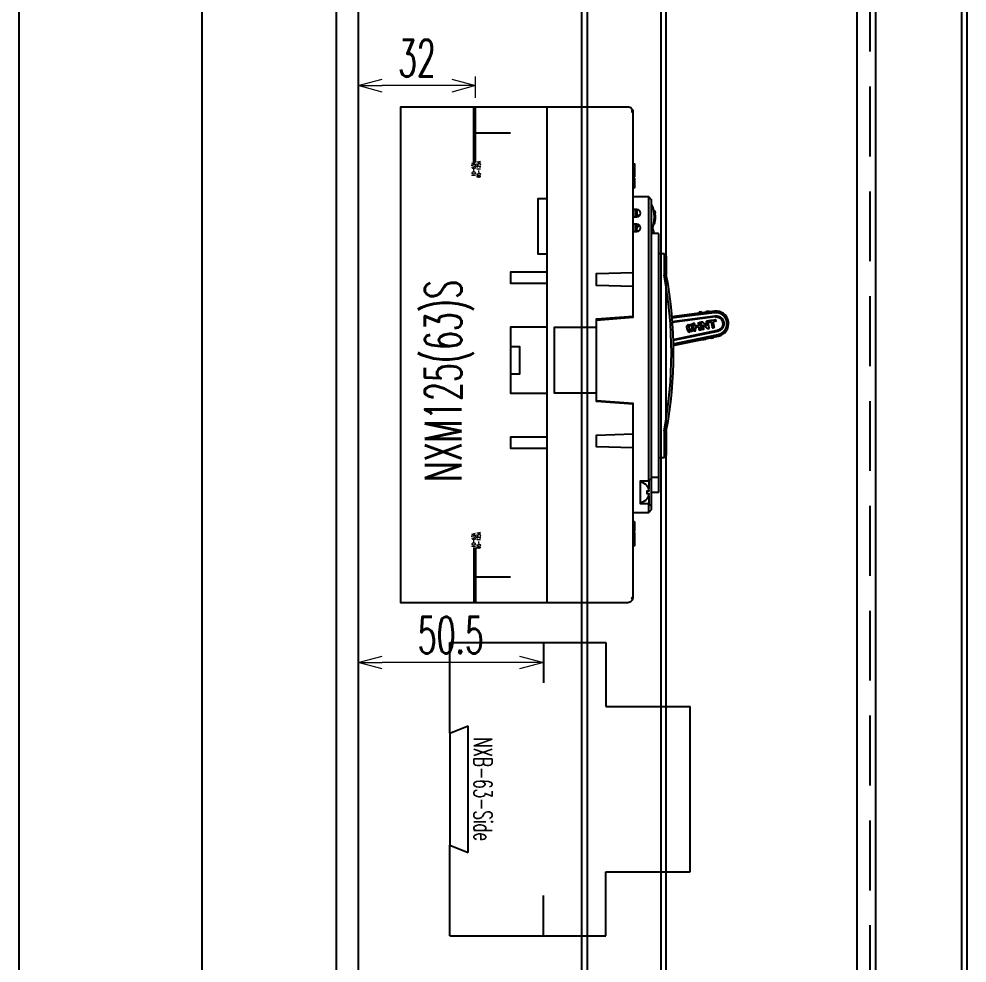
# Model space of a CAD drawing. Header units: millimetres. Extents: x 28713 to 59118, y -54378 to -19615.
# Drawn here: x 39083.9 to 39342.4, y -35545.3 to -35288 of the extents above; entities that cross this region are included whole.
import ezdxf
from ezdxf.enums import TextEntityAlignment as Align

# ---------------------------------------------------------------- set-up
doc = ezdxf.new("R2010")
doc.units = ezdxf.units.MM
doc.header["$LTSCALE"] = 3
doc.linetypes.add('HIDDEN', pattern=[9.525, 6.35, -3.175])
for name, color, linetype in [('@.VISIBLE', 7, 'Continuous'), ('equipments', 2, 'Continuous'), ('TEXT', 7, 'Continuous')]:
    doc.layers.add(name, color=color, linetype=linetype)
doc.styles.add('Ann_w01', font='romans.shx', dxfattribs={"width": 0.6, "bigfont": 'chineset.shx'})
doc.dimstyles.new('Dim 01_SC05', dxfattribs={"dimscale": 5, "dimtxt": 2, "dimasz": 1.3, "dimexe": 0.5, "dimexo": 0.5, "dimgap": 0.5, "dimtad": 1, "dimtoh": 1, "dimdec": 1, "dimzin": 12, "dimdsep": 46, "dimtxsty": 'Ann_w01', "dimblk": 'OPEN30', "dimcen": 1.5, "dimclrd": 6, "dimclre": 6, "dimclrt": 3, "dimadec": 1, "dimazin": 3, "dimtm": 1e-09, "dimtfac": 1, "dimtdec": 1, "dimtmove": 0, "dimatfit": 3, "dimldrblk": 'OPEN30', "dimfxl": 1, "dimtolj": 1, "dimlwd": 20, "dimlwe": 20, "dimarcsym": 0})

# ---------------------------------------------------------------- blocks, each defined once
blk = doc.blocks.new('NXM-125(63)S Side')
at = {"color": 1}
for p, q in [((20, 60.5), (30, 60.5)), ((20, -60.5), (30, -60.5))]:
    blk.add_line(p, q, dxfattribs=at)
at = {"layer": 'equipments', "color": 1}
for p, q in [((20, 52.5), (20, 67.5)), ((20.5, 52.5), (20.5, 67.5)), ((20, -52.5), (20, -67.5)), ((20.5, -52.5), (20.5, -67.5))]:
    blk.add_line(p, q, dxfattribs=at)
at = {"layer": 'equipments'}
for p, q in [((40, -67.5), (40, 67.5)), ((63.5, 51.14), (63.8, 51.14)), ((63.5, 50.72), (63.8, 50.72)), ((63.5, 48.5), (63.8, 48.5)), ((64, 39.6), (64, 37.6)), ((64.5, 39.6), (64.5, 37.6)), ((69.4, 39.16), (69.48, 38.66)), ((64.5, 37.65), (65.38, 38.13)), ((69.53, 36.86), (69.53, 38.14)), ((64, 35.6), (64, 33.6)), ((64.5, 33.6), (64.5, 35.6)), ((64.5, 34), (64.84, 33.66)), ((69.08, 35.75), (69.3, 35.75)), ((71.9, 27.5), (70.5, 27.5)), ((71.9, 27.5), (71.9, 21.7)), ((72.5, 26.9), (71.9, 27.5)), ((85.65, 11.88), (73.9, 10.36)), ((81.46, 11.58), (81.33, 11.41)), ((81.33, 11.41), (81.34, 11.34)), ((82.01, 11.65), (81.46, 11.58)), ((82.18, 11.51), (82.01, 11.65)), ((82.19, 11.45), (82.18, 11.51)), ((83.37, 11.66), (83.37, 11.66)), ((83.5, 11.83), (84.06, 11.9)), ((83.8, 11.72), (83.78, 11.87)), ((84.22, 11.77), (84.06, 11.9)), ((84.22, 11.77), (84.22, 11.77)), ((84.23, 11.7), (84.22, 11.77)), ((60.5, 10.27), (60.5, 10.01)), ((78.51, 8.17), (79.5, 8.33)), ((79.42, 7.92), (78.76, 7.81)), ((79.6, 7.92), (79.63, 7.77)), ((80.2, 8.45), (80.31, 7.8)), ((81.17, 8.65), (81.24, 8.28)), ((81.22, 8.71), (81.59, 8.78)), ((81.79, 7.99), (81.98, 6.89)), ((82.73, 7), (82.53, 8.17)), ((83.59, 7.85), (83.42, 8.83)), ((84.11, 8.88), (84.06, 9.12)), ((84.86, 8.93), (84.19, 8.82)), ((86, 9.13), (85.35, 9.01)), ((89.02, 8.83), (89.47, 8.88)), ((74.37, 4.16), (86.48, 6.66)), ((86.53, 6.36), (74.38, 3.85)), ((74.41, 2.97), (86.65, 5.52)), ((78.27, 6.71), (78.13, 7.5)), ((78.26, 6.71), (78.13, 7.5)), ((78.63, 7.62), (78.78, 6.74)), ((78.89, 6.2), (78.9, 6.2)), ((79.33, 6.36), (78.9, 6.2)), ((78.97, 6.61), (79.62, 6.72)), ((79.29, 7.2), (79.63, 7.26)), ((79.63, 7.65), (79.63, 7.65)), ((79.63, 7.26), (79.63, 7.26)), ((79.73, 7.19), (79.77, 6.93)), ((80.38, 7.4), (81.36, 7.57)), ((80.38, 7.4), (80.45, 6.93)), ((82.66, 6.92), (82.32, 6.87)), ((82.32, 6.87), (82.32, 6.87)), ((86.48, 6.66), (86.53, 6.36)), ((74.42, 2.54), (86.71, 5.07)), ((82.48, 4.23), (82.5, 4.16)), ((82.5, 4.16), (82.67, 4.04)), ((83.22, 4.15), (82.67, 4.04)), ((83.22, 4.15), (83.34, 4.33)), ((83.34, 4.33), (83.33, 4.4)), ((84.51, 4.63), (84.52, 4.57)), ((84.52, 4.57), (84.7, 4.45)), ((85.25, 4.56), (84.7, 4.45)), ((85.25, 4.56), (85.36, 4.73)), ((85.36, 4.73), (85.35, 4.8)), ((71.9, -20.7), (71.9, -28)), ((70.5, -28), (71.9, -28)), ((71.9, -28), (72.5, -27.4)), ((67.28, -35.75), (67.26, -35.77)), ((67.7, -38.45), (67.7, -40.6)), ((67.26, -39.23), (67.28, -39.25)), ((68.5, -42.2), (67.7, -43)), ((63.5, -45.46), (63.8, -45.46)), ((63.5, -49.5), (63.8, -49.5))]:
    blk.add_line(p, q, dxfattribs=at)
for points in [[(53.5, 9.45), (63.5, 10.25), (63.5, 66, 0.414214), (62, 67.5), (0, 67.5), (0, -67.5), (62, -67.5, 0.414214), (63.5, -66), (63.5, -13.25), (53.5, -12.55)], [(63.5, 37.6), (64.5, 37.6, 1), (64.5, 39.6), (63.5, 39.6)], [(68.6, 34.13, 0.192245), (68.6, 40.87, 0.189916), (68.5, 40.98)], [(69.4, 35.83, 0.089419), (69.4, 39.17, 0.362886), (69.3, 39.25)], [(63.5, 33.6), (64.5, 33.6, 1), (64.5, 35.6), (63.5, 35.6)], [(65.4, 35), (65, 35, 0.414214), (64.5, 34.5)], [(68.58, -37.5), (70.3, -37.5, 0.414214), (70.5, -37.3), (70.5, 32.8, 0.414214), (70.3, 33), (68.5, 33)], [(68.5, -33.4), (70.3, -33.4, 0.414214), (70.5, -33.2)]]:
    blk.add_lwpolyline(points, format="xyb", dxfattribs=at)
for points in [[(63.5, 52.01), (63.8, 52.01), (63.8, 48.44), (63.5, 48.44)], [(63.5, 48), (63.8, 48), (63.8, 45.5), (63.5, 45.5)], [(40, 42.5), (37.5, 42.5), (37.5, 27.5), (40, 27.5)], [(68.5, -42.2), (68.5, 42.2), (67.7, 43), (63.5, 43)], [(68.5, -33.6), (67.7, -34.4), (67.7, 43)], [(72.5, 26.9), (72.5, 21.86), (72.49, 21.83), (72.5, 21.76), (71.9, 21.7)], [(40, 22.5), (30, 22.5), (30, 19.5), (40, 19.5)], [(63.5, 18.6), (53.5, 18.9), (53.5, 22.1), (63.5, 22.4)], [(63.5, -13.5), (53.5, -12.75), (53.5, 9.75), (63.5, 10.5)], [(74.02, 9.06), (85.8, 10.59), (85.85, 10.59)], [(83.5, 11.83), (83.37, 11.66), (83.38, 11.59)], [(85.89, 10.29), (85.83, 10.29), (74.09, 8.77)], [(40, 7.5), (30, 7.5), (30, -10.5), (40, -10.5)], [(53.5, -10.5), (42, -10.5), (42, 7.5), (53.5, 7.5)], [(81.36, 7.57), (81.49, 6.79), (81.49, 6.79), (81.36, 7.57)], [(30, 2.2), (32.5, 2.2), (32.5, -5.3), (30, -5.3)], [(40, -22.5), (30, -22.5), (30, -25.5), (40, -25.5)], [(63.5, -25.4), (53.5, -25.1), (53.5, -21.9), (63.5, -21.6)], [(71.9, -20.7), (72.5, -20.76), (72.5, -27.4)], [(67.7, -40.6), (65.5, -40.6), (65.5, -34.4), (67.7, -34.4), (67.7, -36.55)], [(63.5, -43), (67.7, -43), (67.7, -40.6), (68.5, -41.4)], [(63.5, -45.5), (63.8, -45.5), (63.8, -48), (63.5, -48)], [(63.8, -48.02), (63.8, -48.04), (63.5, -48.04)], [(63.5, -48.49), (63.8, -48.49), (63.8, -49.54), (63.5, -49.54)], [(63.8, -49.6), (63.8, -52), (63.5, -52)], [(63.8, -52.01), (63.8, -52.06), (63.5, -52.06)]]:
    blk.add_lwpolyline(points, dxfattribs=at)
for centre, radius, start, end in [((69.38, 38.65), 0.1, 0, 7.1031), ((69.38, 36.35), 0.1, 352.8969, 0), ((68.42, 34.2), 0.2, 295.2228, 338.2359), ((69.3, 35.85), 0.1, 270, 349.7805), ((-39.5, 0.5), 113.4, 349.2231, 10.7769), ((-39.5, 0.5), 114, 349.2518, 10.7484), ((86.05, 8.46), 3.45, 280.913, 96.7206), ((65.12, -37.5), 2.78, 39.1697, 82.2242), ((65.12, -37.5), 2.78, 277.7758, 320.8303)]:
    blk.add_arc(centre, radius, start, end, dxfattribs=at)
for points, knots in [([(63.02, 66.17), (63.08, 66.19), (63.19, 66.26), (63.31, 66.39), (63.37, 66.52), (63.37, 66.61), (63.36, 66.64), (63.36, 66.63), (63.32, 66.57), (63.24, 66.51), (63.1, 66.43), (62.99, 66.38), (62.93, 66.36)], [0, 0, 0, 0, 0.194132, 0.3696, 0.514403, 0.62658, 0.62658, 0.62658, 0.680004, 0.794665, 0.95862, 1.14983, 1.14983, 1.14983, 1.14983]), ([(68.5, 40.73), (68.51, 40.71), (68.54, 40.6), (68.6, 40.39), (68.65, 40.21), (68.67, 40.11), (68.7, 40.01), (68.72, 39.9), (68.75, 39.8)], [0, 0, 0, 0, 0.083471, 0.3438557, 0.6460638, 0.6460638, 0.6460638, 0.9670049, 0.9670049, 0.9670049, 0.9670049]), ([(69.43, 38.13), (69.42, 38.23), (69.41, 38.37), (69.4, 38.51), (69.39, 38.55), (69.39, 38.58), (69.39, 38.61), (69.39, 38.64), (69.38, 38.64), (69.38, 38.65), (69.38, 38.65), (69.38, 38.67), (69.38, 38.68), (69.38, 38.69), (69.37, 38.77), (69.35, 38.91), (69.34, 39.05), (69.33, 39.1), (69.32, 39.14), (69.3, 39.17), (69.31, 39.25), (69.3, 39.25), (69.23, 39.25), (69.15, 39.25), (69.08, 39.25)], [0, 0, 0, 0, 0.291713, 0.422989, 0.422989, 0.422989, 1.422989, 1.422989, 1.422989, 2.422989, 2.422989, 2.422989, 3.422989, 3.422989, 3.422989, 3.659832, 3.84007, 3.84007, 3.84007, 3.950164, 3.987699, 3.987699, 3.987699, 4.987699, 4.987699, 4.987699, 4.987699]), ([(64.5, 38.04), (64.67, 38.04), (64.83, 38.04), (65, 38.04), (65.06, 38.04), (65.2, 38.07), (65.31, 38.15), (65.35, 38.19), (65.4, 38.24), (65.43, 38.29), (65.46, 38.35)], [0, 0, 0, 0, 1, 1, 1, 1.194647, 1.390356, 1.390356, 1.390356, 1.576937, 1.576937, 1.576937, 1.576937]), ([(82.18, 11.51), (82.18, 11.52), (82.16, 11.51), (82.15, 11.51), (82.13, 11.5), (82.07, 11.51), (81.96, 11.49), (81.83, 11.47), (81.68, 11.45), (81.57, 11.44), (81.5, 11.43), (81.48, 11.43), (81.46, 11.43), (81.42, 11.42), (81.38, 11.4), (81.33, 11.42), (81.33, 11.41)], [0, 0, 0, 0, 0.0256909, 0.0256909, 0.0256909, 0.099698, 0.2133237, 0.3528747, 0.5016561, 0.6417916, 0.7098676, 0.7098676, 0.7098676, 0.7566372, 0.833053, 0.8595513, 0.8595513, 0.8595513, 0.8595513]), ([(84.22, 11.77), (84.22, 11.78), (84.21, 11.77), (84.2, 11.77), (84.18, 11.76), (84.13, 11.76), (84.04, 11.74), (83.92, 11.73), (83.84, 11.72), (83.8, 11.72), (83.75, 11.71), (83.67, 11.7), (83.56, 11.68), (83.46, 11.68), (83.41, 11.66), (83.37, 11.67), (83.37, 11.66)], [0, 0, 0, 0, 0.0209341, 0.0209341, 0.0209341, 0.0819588, 0.1770055, 0.296874, 0.4297576, 0.4297576, 0.4297576, 0.5623648, 0.6822932, 0.7773993, 0.8384916, 0.8595148, 0.8595148, 0.8595148, 0.8595148]), ([(86.65, 5.52), (86.76, 5.55), (86.97, 5.61), (87.27, 5.72), (87.55, 5.86), (87.81, 6.03), (88.05, 6.23), (88.28, 6.45), (88.48, 6.69), (88.65, 6.95), (88.79, 7.24), (88.91, 7.54), (88.99, 7.85), (89.04, 8.17), (89.05, 8.5), (89.04, 8.72), (89.02, 8.83), (89.02, 8.86), (89.01, 8.92), (88.99, 9.02), (88.97, 9.12), (88.95, 9.24), (88.91, 9.37), (88.86, 9.51), (88.8, 9.66), (88.72, 9.82), (88.62, 10), (88.5, 10.19), (88.34, 10.39), (88.14, 10.6), (87.9, 10.81), (87.63, 11), (87.35, 11.15), (87.07, 11.27), (86.8, 11.36), (86.53, 11.42), (86.26, 11.45), (85.99, 11.46), (85.8, 11.44), (85.71, 11.42)], [0, 0, 0, 0, 0.330242, 0.646046, 0.958121, 1.269696, 1.582237, 1.894586, 2.207074, 2.521191, 2.840275, 3.164383, 3.487757, 3.810192, 4.134061, 4.462139, 4.462139, 4.462139, 4.553122, 4.651974, 4.760708, 4.880254, 5.012201, 5.158351, 5.320634, 5.501265, 5.703032, 5.928889, 6.183867, 6.472943, 6.794518, 7.13062, 7.456965, 7.757767, 8.037986, 8.308736, 8.5768, 8.850356, 9.134774, 9.134774, 9.134774, 9.134774]), ([(85.85, 10.59), (86, 10.61), (86.31, 10.61), (86.76, 10.51), (87.18, 10.31), (87.55, 10.03), (87.85, 9.68), (88.06, 9.26), (88.15, 8.96), (88.17, 8.8), (88.2, 8.65), (88.21, 8.34), (88.13, 7.88), (87.96, 7.45), (87.7, 7.06), (87.36, 6.74), (86.97, 6.5), (86.68, 6.4), (86.53, 6.36)], [0, 0, 0, 0, 0.463783, 0.923088, 1.379288, 1.835293, 2.294392, 2.759946, 3.233728, 3.233728, 3.233728, 3.694076, 4.156217, 4.618303, 5.08048, 5.542783, 6.004687, 6.463806, 6.463806, 6.463806, 6.463806]), ([(78.13, 7.5), (78.12, 7.54), (78.11, 7.6), (78.11, 7.7), (78.13, 7.79), (78.15, 7.87), (78.18, 7.91), (78.19, 7.93), (78.22, 7.97), (78.28, 8.04), (78.39, 8.13), (78.47, 8.16), (78.51, 8.17)], [0, 0, 0, 0, 0.1097229, 0.206355, 0.292729, 0.3712118, 0.4445468, 0.4445468, 0.4445468, 0.595198, 0.7317083, 0.8531323, 0.8531323, 0.8531323, 0.8531323]), ([(79.72, 7.61), (79.71, 7.61), (79.69, 7.61), (79.66, 7.63), (79.64, 7.64), (79.63, 7.65), (79.63, 7.67), (79.62, 7.71), (79.61, 7.75), (79.6, 7.8), (79.59, 7.84), (79.57, 7.87), (79.55, 7.89), (79.52, 7.91), (79.49, 7.92), (79.46, 7.92), (79.43, 7.92), (79.42, 7.92)], [0, 0, 0, 0, 0.0340053, 0.0689052, 0.104385, 0.104385, 0.104385, 0.1584015, 0.2079, 0.2529458, 0.2935001, 0.3295922, 0.3614135, 0.3908206, 0.4216465, 0.4567739, 0.4965092, 0.4965092, 0.4965092, 0.4965092]), ([(79.76, 8.46), (79.75, 8.46), (79.73, 8.46), (79.71, 8.44), (79.7, 8.41), (79.7, 8.39), (79.7, 8.38), (79.81, 7.77), (79.91, 7.16), (80.01, 6.55), (80.02, 6.54), (80.02, 6.53), (80.03, 6.52), (80.04, 6.5), (80.05, 6.49), (80.08, 6.49), (80.11, 6.49), (80.12, 6.49), (80.22, 6.51), (80.33, 6.53), (80.44, 6.55)], [0, 0, 0, 0, 0.030857, 0.058543, 0.086225, 0.117072, 0.117072, 0.117072, 1.117072, 1.117072, 1.117072, 1.136137, 1.152698, 1.167807, 1.182559, 1.214296, 1.252162, 1.252162, 1.252162, 2.252162, 2.252162, 2.252162, 2.252162]), ([(80.2, 8.45), (80.19, 8.46), (80.19, 8.48), (80.17, 8.5), (80.15, 8.51), (80.14, 8.52), (80.13, 8.52), (80.12, 8.53), (80.12, 8.52), (80, 8.5), (79.88, 8.48), (79.76, 8.46)], [0, 0, 0, 0, 0.028837, 0.059792, 0.074828, 0.088866, 0.101572, 0.112993, 0.112993, 0.112993, 1.112993, 1.112993, 1.112993, 1.112993]), ([(81.79, 7.99), (81.79, 8), (81.79, 8), (81.78, 8.02), (81.77, 8.03), (81.75, 8.04), (81.74, 8.04), (81.73, 8.04), (81.73, 8.04), (81.25, 7.96), (80.78, 7.88), (80.31, 7.8)], [0, 0, 0, 0, 0.00889, 0.019018, 0.041733, 0.064451, 0.07458, 0.083472, 0.083472, 0.083472, 1.083472, 1.083472, 1.083472, 1.083472]), ([(81.24, 8.28), (81.24, 8.27), (81.24, 8.26), (81.26, 8.23), (81.29, 8.22), (81.31, 8.22), (81.32, 8.22), (81.43, 8.24), (81.55, 8.26), (81.66, 8.28)], [0, 0, 0, 0, 0.030842, 0.058521, 0.086204, 0.117057, 0.117057, 0.117057, 1.117057, 1.117057, 1.117057, 1.117057]), ([(81.66, 8.28), (81.67, 8.28), (81.7, 8.3), (81.73, 8.33), (81.73, 8.36), (81.73, 8.38), (81.71, 8.49), (81.69, 8.6), (81.67, 8.71)], [0, 0, 0, 0, 0.043131, 0.086009, 0.129426, 0.129426, 0.129426, 1.129426, 1.129426, 1.129426, 1.129426]), ([(81.99, 8.84), (81.97, 8.84), (81.94, 8.83), (81.92, 8.79), (81.91, 8.76), (81.92, 8.75), (82.02, 8.14), (82.12, 7.54), (82.23, 6.94), (82.23, 6.92), (82.24, 6.89), (82.28, 6.87), (82.31, 6.86), (82.32, 6.87)], [0, 0, 0, 0, 0.04313, 0.086013, 0.129475, 0.129475, 0.129475, 1.129475, 1.129475, 1.129475, 1.172607, 1.21549, 1.258607, 1.258607, 1.258607, 1.258607]), ([(82.23, 6.94), (82.22, 6.93), (82.22, 6.93), (82.22, 6.93), (82.19, 7.14), (82.12, 7.54), (82.02, 8.14), (81.95, 8.55), (81.91, 8.75), (81.92, 8.75), (81.92, 8.75), (81.92, 8.75)], [0, 0, 0, 0, 1, 1, 1, 1.612609, 2.225941, 2.838475, 2.838475, 2.838475, 3.838475, 3.838475, 3.838475, 3.838475]), ([(83.59, 7.85), (83.58, 7.85), (83.57, 7.86), (83.55, 7.88), (83.51, 7.91), (83.46, 7.95), (83.38, 8.02), (83.24, 8.14), (83.09, 8.27), (82.98, 8.37), (82.94, 8.4), (82.91, 8.43), (82.86, 8.47), (82.78, 8.54), (82.69, 8.61), (82.64, 8.66), (82.62, 8.68), (82.59, 8.71), (82.54, 8.76), (82.47, 8.81), (82.4, 8.85), (82.34, 8.88), (82.29, 8.89), (82.26, 8.89), (82.24, 8.89), (82.15, 8.87), (82.07, 8.86), (81.98, 8.84)], [0, 0, 0, 0, 0.016984, 0.047114, 0.088673, 0.139885, 0.264089, 0.405351, 0.681439, 0.852895, 0.852895, 0.852895, 0.959753, 1.067242, 1.17424, 1.279688, 1.279688, 1.279688, 1.377586, 1.496943, 1.557583, 1.615687, 1.669806, 1.720053, 1.720053, 1.720053, 2.720053, 2.720053, 2.720053, 2.720053]), ([(83.89, 9.09), (83.89, 9.1), (83.89, 9.11), (83.88, 9.12), (83.86, 9.14), (83.83, 9.15), (83.81, 9.15), (83.8, 9.15), (83.68, 9.13), (83.57, 9.11), (83.46, 9.09)], [0, 0, 0, 0, 0.012236, 0.025851, 0.05629, 0.088497, 0.11994, 0.11994, 0.11994, 1.11994, 1.11994, 1.11994, 1.11994]), ([(84.13, 7.18), (84.14, 7.18), (84.16, 7.19), (84.19, 7.21), (84.2, 7.23), (84.2, 7.25), (84.2, 7.26), (84.2, 7.26), (84.1, 7.87), (83.99, 8.48), (83.89, 9.09)], [0, 0, 0, 0, 0.031442, 0.063649, 0.094094, 0.107713, 0.119956, 0.119956, 0.119956, 1.119956, 1.119956, 1.119956, 1.119956]), ([(85.94, 9.52), (85.33, 9.41), (84.73, 9.31), (84.12, 9.21), (84.11, 9.21), (84.09, 9.2), (84.07, 9.18), (84.06, 9.15), (84.06, 9.13), (84.06, 9.12)], [0, 0, 0, 0, 1, 1, 1, 1.030844, 1.058524, 1.086205, 1.117051, 1.117051, 1.117051, 1.117051]), ([(84.86, 8.93), (84.94, 8.43), (85.03, 7.92), (85.11, 7.42), (85.11, 7.41), (85.12, 7.39), (85.14, 7.37), (85.17, 7.36), (85.19, 7.36), (85.2, 7.36), (85.31, 7.38), (85.42, 7.4), (85.54, 7.42)], [0, 0, 0, 0, 1, 1, 1, 1.030858, 1.058541, 1.086222, 1.117075, 1.117075, 1.117075, 2.117075, 2.117075, 2.117075, 2.117075]), ([(85.53, 7.42), (85.55, 7.42), (85.58, 7.43), (85.6, 7.47), (85.61, 7.5), (85.6, 7.51), (85.52, 8.01), (85.43, 8.51), (85.35, 9.01)], [0, 0, 0, 0, 0.04313, 0.086013, 0.12944, 0.12944, 0.12944, 1.12944, 1.12944, 1.12944, 1.12944]), ([(85.89, 10.29), (86.03, 10.31), (86.29, 10.31), (86.68, 10.22), (87.02, 10.07), (87.33, 9.84), (87.58, 9.54), (87.78, 9.17), (87.85, 8.9), (87.87, 8.75), (87.9, 8.6), (87.91, 8.28), (87.82, 7.83), (87.62, 7.42), (87.32, 7.07), (86.93, 6.81), (86.63, 6.7), (86.48, 6.66)], [0, 0, 0, 0, 0.407858, 0.793861, 1.168363, 1.542706, 1.928144, 2.335543, 2.775399, 2.775399, 2.775399, 3.249285, 3.704505, 4.15107, 4.599988, 5.061993, 5.547015, 5.547015, 5.547015, 5.547015]), ([(86.07, 9.24), (86.06, 9.3), (86.05, 9.37), (86.04, 9.43), (86.03, 9.44), (86.03, 9.47), (86.01, 9.5), (85.98, 9.52), (85.96, 9.52), (85.94, 9.52), (85.94, 9.52)], [0, 0, 0, 0, 1, 1, 1, 1.040509, 1.07618, 1.109807, 1.127818, 1.147776, 1.147776, 1.147776, 1.147776]), ([(86, 9.13), (86.01, 9.13), (86.02, 9.13), (86.04, 9.14), (86.06, 9.16), (86.07, 9.19), (86.07, 9.21), (86.07, 9.21), (86.07, 9.22), (86.07, 9.23), (86.07, 9.24)], [0, 0, 0, 0, 0.0199583, 0.0379702, 0.0715947, 0.107262, 0.1216304, 0.1216304, 0.1216304, 0.147851, 0.147851, 0.147851, 0.147851]), ([(79.63, 7.65), (79.64, 7.65), (79.65, 7.64), (79.67, 7.62), (79.69, 7.61), (79.71, 7.61), (79.72, 7.61), (79.72, 7.61), (79.34, 7.63), (79.45, 7.65), (79.56, 7.67)], [0, 0, 0, 0, 0.024524, 0.04935, 0.075054, 0.089161, 0.104835, 0.104835, 0.104835, 1.104835, 1.104835, 1.104835, 1.104835]), ([(81.49, 6.79), (81.49, 6.79), (81.5, 6.78), (81.51, 6.76), (81.53, 6.74), (81.56, 6.74), (81.58, 6.74), (81.59, 6.74), (81.7, 6.76), (81.81, 6.78), (81.91, 6.8)], [0, 0, 0, 0, 0.016897, 0.031897, 0.058763, 0.087588, 0.124693, 0.124693, 0.124693, 1.124693, 1.124693, 1.124693, 1.124693]), ([(83.19, 7.6), (83.22, 7.58), (83.28, 7.53), (83.36, 7.46), (83.44, 7.39), (83.49, 7.34), (83.52, 7.32), (83.55, 7.29), (83.6, 7.24), (83.68, 7.19), (83.75, 7.16), (83.8, 7.14), (83.87, 7.13), (83.91, 7.14), (83.93, 7.14), (84, 7.15), (84.07, 7.16), (84.13, 7.18)], [0, 0, 0, 0, 0.107364, 0.21759, 0.327276, 0.433085, 0.433085, 0.433085, 0.541781, 0.65389, 0.71109, 0.770037, 0.832417, 0.900574, 0.900574, 0.900574, 1.900574, 1.900574, 1.900574, 1.900574]), ([(62.93, -66.36), (62.99, -66.38), (63.1, -66.43), (63.24, -66.51), (63.32, -66.57), (63.36, -66.63), (63.36, -66.64), (63.37, -66.61), (63.37, -66.52), (63.31, -66.39), (63.19, -66.26), (63.08, -66.19), (63.02, -66.17)], [0, 0, 0, 0, 0.19121, 0.355164, 0.469825, 0.52325, 0.52325, 0.52325, 0.635426, 0.78023, 0.955698, 1.14983, 1.14983, 1.14983, 1.14983])]:
    blk.add_open_spline(points, degree=3, knots=knots, dxfattribs=at)
for points, weights, knots in [([(68.58, 33), (68.58, 33.07), (68.58, 33.2), (68.56, 33.33), (68.56, 33.4), (68.75, 33.4), (68.95, 33.4), (69.14, 33.4), (69.08, 33.79), (68.95, 34.15), (68.74, 34.48)], [1, 1, 1, 1, 1, 1, 1, 1, 0.985063940021, 0.985063940021, 1], [0, 0, 0, 0, 0.201401, 0.40079, 0.40079, 0.40079, 1.40079, 1.40079, 1.40079, 1.824944, 1.824944, 1.824944, 1.824944]), ([(67.26, -39.23), (67.57, -38.85), (67.77, -38.39), (67.84, -37.9), (67.65, -37.9), (67.45, -37.9), (67.26, -37.9), (67.26, -37.83), (67.28, -37.7), (67.28, -37.57), (67.28, -37.5), (67.28, -37.43), (67.28, -37.3), (67.26, -37.17), (67.26, -37.1), (67.45, -37.1), (67.65, -37.1), (67.84, -37.1), (67.77, -36.61), (67.57, -36.15), (67.26, -35.77)], [1, 0.976196696816, 0.976196696816, 1, 1, 1, 1, 1, 1, 1, 1, 1, 1, 1, 1, 1, 1, 1, 0.976196696816, 0.976196696816, 1], [0, 0, 0, 0, 0.536056, 0.536056, 0.536056, 1.536056, 1.536056, 1.536056, 1.735445, 1.936846, 1.936846, 1.936846, 2.138247, 2.337636, 2.337636, 2.337636, 3.337636, 3.337636, 3.337636, 3.873692, 3.873692, 3.873692, 3.873692])]:
    blk.add_rational_spline(points, weights, degree=3, knots=knots, dxfattribs=at)
for points, start_tangent, end_tangent in [([(85.71, 11.43), (79.63, 10.68), (73.94, 9.93)], (-0.992555, -0.121799), (-0.992526, -0.122035)), ([(78.19, 7.93), (78.15, 7.84), (78.12, 7.74), (78.12, 7.63), (78.13, 7.5)], (-0.567604, -0.823302), (0.163653, -0.986518)), ([(78.51, 8.17), (78.41, 8.13), (78.32, 8.07), (78.25, 8), (78.19, 7.93)], (-0.984896, -0.173144), (-0.568238, -0.822864)), ([(78.63, 7.62), (78.63, 7.69), (78.66, 7.74), (78.7, 7.78), (78.76, 7.81)], (-0.18483, 0.98277), (0.986312, 0.164888)), ([(79.6, 7.92), (79.53, 8.11), (79.39, 8.25), (79.7, 8.33), (79.5, 8.33)], (-0.164327, 0.986406), (-0.985647, -0.168818)), ([(79.42, 7.92), (79.47, 7.92), (79.52, 7.91), (79.55, 7.89), (79.58, 7.86), (79.6, 7.81), (79.61, 7.77), (79.62, 7.71), (79.63, 7.65)], (0.984821, 0.173573), (0.171521, -0.98518)), ([(79.56, 7.67), (79.6, 7.69), (79.62, 7.72), (79.63, 7.77)], (0.985519, 0.169568), (-0.165033, 0.986288)), ([(81.22, 8.71), (81.21, 8.71), (81.2, 8.7), (81.19, 8.69), (81.18, 8.67), (81.17, 8.66), (81.17, 8.65)], (-0.982299, -0.187321), (0.149237, -0.988801)), ([(81.67, 8.71), (81.66, 8.73), (81.64, 8.76), (81.63, 8.77), (81.62, 8.77), (81.6, 8.78), (81.59, 8.78)], (-0.204325, 0.978903), (-0.987732, -0.156157)), ([(81.91, 8.75), (81.92, 8.79), (81.94, 8.82), (81.98, 8.84)], (-0.167254, 0.985914), (0.985073, 0.172135)), ([(82.53, 8.17), (82.54, 8.16), (82.55, 8.15), (82.59, 8.12), (82.64, 8.08), (82.69, 8.04), (82.8, 7.95), (82.86, 7.89)], (0.872434, -0.488732), (0.73696, -0.675937)), ([(82.86, 7.89), (82.94, 7.82), (83.02, 7.74), (83.11, 7.67), (83.19, 7.6)], (0.725481, -0.688242), (0.764365, -0.644784)), ([(83.46, 9.1), (83.42, 9.08), (83.4, 9.06), (83.39, 9.02), (83.39, 8.98), (83.4, 8.93), (83.41, 8.89), (83.42, 8.83)], (-0.985761, -0.168153), (0.16887, -0.985638)), ([(83.46, 9.09), (83.44, 9.09), (83.43, 9.08), (83.41, 9.06), (83.4, 9.03), (83.39, 9), (83.4, 8.96), (83.4, 8.92), (83.41, 8.88), (83.42, 8.83)], (-0.985089, -0.172043), (0.170165, -0.985416)), ([(84.06, 9.12), (84.06, 9.16), (84.09, 9.19), (84.12, 9.21)], (-0.169087, 0.985601), (0.985748, 0.168229)), ([(84.19, 8.82), (84.15, 8.82), (84.12, 8.84), (84.1, 8.88)], (-0.985747, -0.168233), (-0.168903, 0.985633)), ([(84.11, 8.88), (84.12, 8.85), (84.13, 8.83), (84.16, 8.82), (84.19, 8.82)], (0.137818, -0.990458), (0.980109, 0.198461)), ([(85.11, 7.42), (85.03, 7.92), (84.94, 8.43), (84.85, 8.93)], (-0.167462, 0.985879), (-0.168764, 0.985656)), ([(78.27, 6.71), (78.3, 6.58), (78.34, 6.47), (78.47, 6.3), (78.56, 6.24), (78.66, 6.2), (78.77, 6.19), (78.89, 6.2)], (0.172016, -0.985094), (0.987182, 0.159598)), ([(78.97, 6.61), (78.9, 6.61), (78.84, 6.64), (78.8, 6.68), (78.78, 6.74)], (-0.985179, -0.171531), (-0.151584, 0.988444)), ([(79.29, 7.2), (79.28, 7.2), (79.26, 7.19), (79.74, 7.18), (79.73, 7.15), (79.73, 7.12), (79.73, 7.09), (79.73, 7.05), (79.75, 6.97), (79.26, 6.89), (79.25, 6.85), (79.75, 6.82), (79.73, 6.78), (79.71, 6.76), (79.67, 6.74), (79.62, 6.72)], (-0.984962, -0.172769), (-0.985806, -0.167891)), ([(79.33, 6.36), (79.52, 6.43), (79.67, 6.56), (79.76, 6.74), (79.77, 6.93)], (0.984901, 0.173118), (-0.166191, 0.986094)), ([(79.73, 7.19), (79.71, 7.23), (79.67, 7.26), (79.63, 7.26)], (-0.169551, 0.985521), (-0.987652, -0.156661)), ([(80.44, 6.55), (80.46, 6.55), (80.47, 6.56), (80.49, 6.58), (80.49, 6.6), (80.5, 6.64), (80.5, 6.7), (80.49, 6.76), (80.48, 6.82), (80.46, 6.88), (80.45, 6.93)], (0.988813, 0.149158), (-0.176714, 0.984262)), ([(81.59, 6.74), (81.56, 6.74), (81.53, 6.75), (81.5, 6.76), (81.49, 6.79)], (-0.985752, -0.168205), (-0.38692, 0.922113)), ([(81.91, 6.8), (81.95, 6.81), (81.97, 6.85), (81.98, 6.89)], (0.985675, 0.168658), (-0.164089, 0.986446)), ([(82.32, 6.87), (82.28, 6.87), (82.24, 6.9), (82.22, 6.93)], (-0.987538, -0.157379), (-0.173142, 0.984897)), ([(82.66, 6.92), (82.68, 6.93), (82.69, 6.94), (82.71, 6.95), (82.72, 6.98), (82.73, 7)], (0.985484, 0.169766), (0.42374, 0.905784)), ([(85.2, 7.36), (85.16, 7.36), (85.13, 7.38), (85.11, 7.42)], (-0.985752, -0.168205), (-0.16741, 0.985887)), ([(82.5, 4.16), (82.52, 4.17), (82.6, 4.18), (82.71, 4.2), (82.85, 4.23), (82.99, 4.26), (83.13, 4.29), (83.24, 4.31), (83.32, 4.33), (83.34, 4.33)], (0.290792, -0.956786), (-0.102376, 0.994746)), ([(84.52, 4.57), (84.54, 4.57), (84.62, 4.58), (84.73, 4.61), (84.87, 4.63), (85.01, 4.66), (85.15, 4.69), (85.26, 4.71), (85.34, 4.73), (85.36, 4.73)], (0.290792, -0.956786), (-0.102376, 0.994746))]:
    blk.add_spline(points, degree=3, dxfattribs=dict(at, start_tangent=start_tangent, end_tangent=end_tangent))
at = {"layer": 'TEXT', "attachment_point": 5, "rotation": 90, "style": 'Ann_w01'}
for s, insert, char_height in [('\\A1;10-63A', (20, 50.55), 1), ('\\A1;65-125A', (21.34, 50.55), 1), ('\\A1;NXM125(63)S', (13.36, -7.19), 10), ('\\A1;10-63A', (20, -50.55), 1), ('\\A1;65-125A', (21.34, -50.55), 1)]:
    blk.add_mtext(s, dxfattribs=dict(at, insert=insert, char_height=char_height))
blk = doc.blocks.new('_Open30')
at = {"color": 0, "linetype": 'ByBlock', "lineweight": -2}
for p, q in [((-1, 0.268), (0, 0)), ((0, 0), (-1, -0.268)), ((0, 0), (-1, 0))]:
    blk.add_line(p, q, dxfattribs=at)
blk = doc.blocks.new('*D883')
at = {"color": 6, "lineweight": 20, "transparency": 16777216}
for p, q in [((39176.42, -35309.5), (39176.42, -35303.66)), ((39208.42, -35309.5), (39208.42, -35303.66)), ((39201.92, -35306.16), (39182.92, -35306.16))]:
    blk.add_line(p, q, dxfattribs=at)
at = {"layer": 'Defpoints', "color": 0, "transparency": 16777216}
for p in [(39176.42, -35306.16), (39176.42, -35312), (39208.42, -35312)]:
    blk.add_point(p, dxfattribs=at)
at = {"color": 6, "lineweight": 20, "transparency": 16777216, "xscale": 6.5, "yscale": 6.5, "zscale": 6.5, "rotation": 180}
blk.add_blockref('_Open30', (39176.42, -35306.16), dxfattribs=at)
at = {"color": 6, "lineweight": 20, "transparency": 16777216, "xscale": 6.5, "yscale": 6.5, "zscale": 6.5}
blk.add_blockref('_Open30', (39208.42, -35306.16), dxfattribs=at)
at = {"color": 3, "transparency": 16777216, "insert": (39192.42, -35298.66), "char_height": 10, "attachment_point": 5, "style": 'Ann_w01'}
blk.add_mtext('\\A1;32', dxfattribs=at)
blk = doc.blocks.new('*D884')
at = {"color": 6, "lineweight": 20, "transparency": 16777216}
for p, q in [((39176.42, -35460.39), (39176.42, -35465.9)), ((39226.92, -35460.39), (39226.92, -35465.9)), ((39220.42, -35463.4), (39182.92, -35463.4))]:
    blk.add_line(p, q, dxfattribs=at)
at = {"layer": 'Defpoints', "color": 0, "transparency": 16777216}
for p in [(39176.42, -35457.89), (39226.92, -35457.89), (39176.42, -35463.4)]:
    blk.add_point(p, dxfattribs=at)
at = {"color": 6, "lineweight": 20, "transparency": 16777216, "xscale": 6.5, "yscale": 6.5, "zscale": 6.5, "rotation": 180}
blk.add_blockref('_Open30', (39176.42, -35463.4), dxfattribs=at)
at = {"color": 6, "lineweight": 20, "transparency": 16777216, "xscale": 6.5, "yscale": 6.5, "zscale": 6.5}
blk.add_blockref('_Open30', (39226.92, -35463.4), dxfattribs=at)
at = {"color": 3, "transparency": 16777216, "insert": (39201.67, -35455.9), "char_height": 10, "attachment_point": 5, "style": 'Ann_w01'}
blk.add_mtext('\\A1;50.5', dxfattribs=at)

msp = doc.modelspace()

# ---------------------------------------------------------------- linework, layer by layer
at = {"linetype": 'HIDDEN'}
msp.add_line((39315.92, -34506.3), (39315.92, -36026.3), dxfattribs=at)
msp.add_line((39317.42, -34506.3), (39317.42, -36026.3))
at = {"color": 6}
for p, q in [((39312.42, -36024.3), (39312.42, -34508.3)), ((39237.42, -36005.8), (39237.42, -34526.8)), ((39238.92, -36005.8), (39238.92, -34526.8))]:
    msp.add_line(p, q, dxfattribs=at)
at = {"color": 4}
for points in [[(39340.92, -36064.8), (39320.92, -36064.8), (39320.92, -36051.3), (39319.42, -36051.3), (39319.42, -36066.3), (39342.42, -36066.3), (39342.42, -34466.3), (39319.42, -34466.3), (39319.42, -34481.3), (39320.92, -34481.3), (39320.92, -34467.8), (39340.92, -34467.8)], [(39258.92, -36012.8), (39241.92, -36012.8), (39241.92, -36002.3), (39240.42, -36002.3), (39240.42, -36014.3), (39260.42, -36014.3), (39260.42, -34518.3), (39240.42, -34518.3), (39240.42, -34530.3), (39241.92, -34530.3), (39241.92, -34519.8), (39258.92, -34519.8)]]:
    msp.add_lwpolyline(points, close=True, dxfattribs=at)
at = {"color": 1}
for points in [[(39186.92, -35154.8), (39186.92, -35189.8), (39170.42, -35212.31), (39170.42, -35869.3)], [(39186.92, -35154.8), (39186.92, -35189.8), (39170.42, -35212.31), (39170.42, -35869.3)], [(39192.92, -35154.8), (39192.92, -35191.77), (39176.42, -35214.27), (39176.42, -35869.3)], [(39192.92, -35154.8), (39192.92, -35191.77), (39176.42, -35214.27), (39176.42, -35869.3)]]:
    msp.add_lwpolyline(points, dxfattribs=at)
at = {"layer": '@.VISIBLE', "color": 8}
msp.add_lwpolyline([(39083.92, -36059.8), (39133.92, -36059.8), (39133.92, -34472.8), (39083.92, -34472.8)], close=True, dxfattribs=at)
at = {"layer": 'equipments'}
for p, q in [((39201.42, -35482.64), (39201.42, -35457.89)), ((39201.42, -35457.89), (39243.92, -35457.89)), ((39243.92, -35457.89), (39243.92, -35475.39)), ((39243.92, -35475.39), (39266.92, -35475.39)), ((39266.92, -35520.39), (39266.92, -35475.39)), ((39201.42, -35482.64), (39206.42, -35480.64)), ((39206.42, -35515.14), (39206.42, -35480.64)), ((39201.42, -35482.64), (39201.42, -35513.14)), ((39201.42, -35537.89), (39201.42, -35513.14)), ((39201.42, -35513.14), (39206.42, -35515.14)), ((39243.92, -35537.89), (39243.92, -35520.39)), ((39243.92, -35520.39), (39266.92, -35520.39)), ((39201.42, -35537.89), (39243.92, -35537.89))]:
    msp.add_line(p, q, dxfattribs=at)
at = {"layer": 'equipments', "color": 1}
for p, q in [((39226.92, -35457.89), (39226.92, -35468.89)), ((39226.92, -35537.89), (39226.92, -35526.89))]:
    msp.add_line(p, q, dxfattribs=at)

# ---------------------------------------------------------------- block references
at = {"layer": 'equipments'}
msp.add_blockref('NXM-125(63)S Side', (39187.92, -35379.5), dxfattribs=at)

# ---------------------------------------------------------------- texts
at = {"layer": 'TEXT', "style": 'Ann_w01', "width": 0.6}
msp.add_text('NXB-63-Side', height=5, rotation=270, dxfattribs=at).set_placement((39210.42, -35497.89), align=Align.MIDDLE_CENTER)

# ---------------------------------------------------------------- dimensions: what is measured, and where the dimension line sits
for base, p1, p2, picture, middle in [((39176.42, -35306.16), (39208.42, -35312), (39176.42, -35312), '*D883', (39192.42, -35298.66)), ((39176.42, -35463.4), (39226.92, -35457.89), (39176.42, -35457.89), '*D884', (39201.67, -35455.9))]:
    dim = msp.add_linear_dim(base=base, p1=p1, p2=p2, dimstyle='Dim 01_SC05')
    dim.commit()
    dim.dimension.update_dxf_attribs({"geometry": picture, "text_midpoint": middle})

doc.saveas('drawing.dxf')
